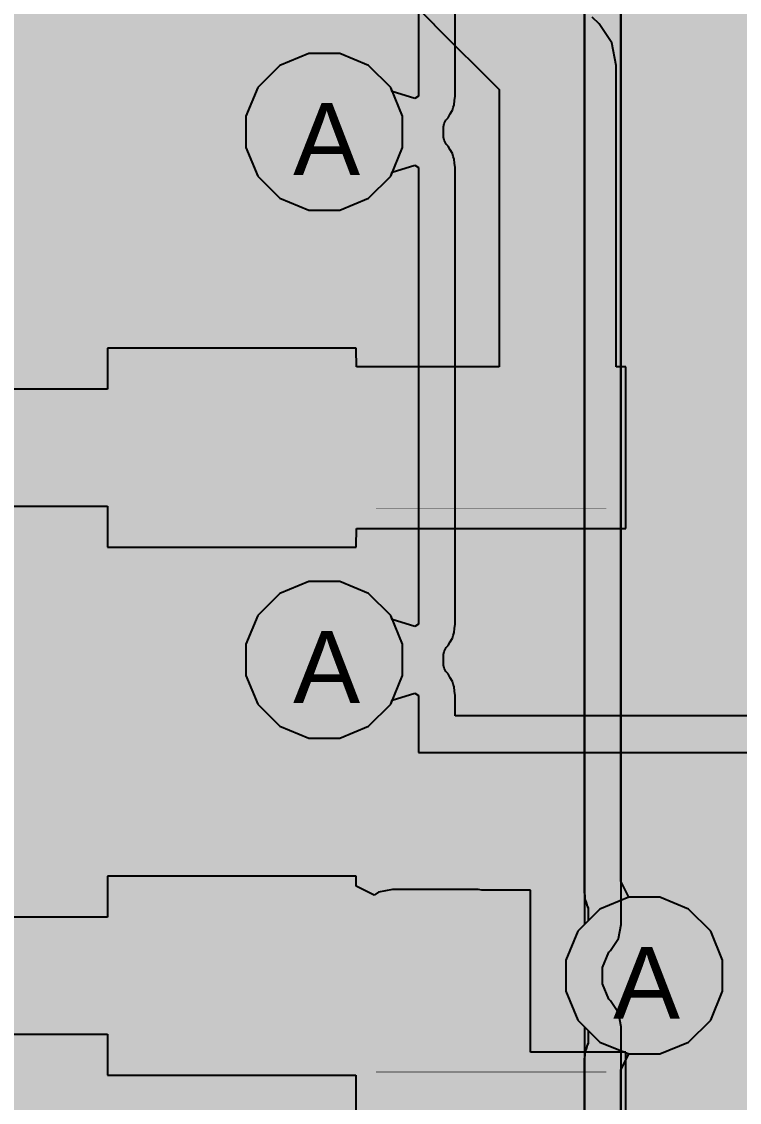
# Model space of a CAD drawing. Header units: inches. Extents: x 0 to 5271, y 0 to 5417.
# Drawn here: x 5.01 to 10.09, y 75.91 to 83.55 of the extents above; entities that cross this region are included whole.
import ezdxf

# ---------------------------------------------------------------- set-up
doc = ezdxf.new("R2010")
doc.units = ezdxf.units.IN
for name, color, linetype in [('Bottom Layer', 5, 'Continuous'), ('Bottom Paste', 16, 'Continuous'), ('Bottom Solder', 6, 'Continuous'), ('Drill Drawing', 1, 'Continuous'), ('L2_GND1', 16, 'Continuous'), ('L3_SIG1', 76, 'Continuous'), ('L4_PWR', 90, 'Continuous'), ('L5_GND2', 156, 'Continuous'), ('L6_SIG2', 130, 'Continuous'), ('L7_GND3', 216, 'Continuous'), ('Top Layer', 1, 'Continuous'), ('Top Overlay', 2, 'Continuous'), ('Top Paste', 8, 'Continuous'), ('Top Solder', 216, 'Continuous'), ('Via Holes', 16, 'Continuous')]:
    doc.layers.add(name, color=color, linetype=linetype)
doc.styles.add('Arial', font='', dxfattribs={"height": 0.2})
doc.styles.get('Arial').set_extended_font_data('Arial')

# ---------------------------------------------------------------- blocks, each defined once
blk = doc.blocks.new('DFN1006_2L__B__D____________107')
at = {"layer": 'Top Layer'}
for points in [[(-0.52497228, 0.3499993), (-0.12497308, 0.3499993), (-0.12497308, -0.3499993), (-0.52497228, -0.3499993)], [(0.12501372, 0.3499993), (0.5250129199999999, 0.3499993), (0.5250129199999999, -0.3499993), (0.12501372, -0.3499993)]]:
    blk.add_hatch(color=1, dxfattribs=at).paths.add_polyline_path(points)
at = {"layer": 'Top Paste'}
for points in [[(-0.52497228, 0.3499993), (-0.12497308, 0.3499993), (-0.12497308, -0.3499993), (-0.52497228, -0.3499993)], [(0.12501372, 0.3499993), (0.5250129199999999, 0.3499993), (0.5250129199999999, -0.3499993), (0.12501372, -0.3499993)]]:
    blk.add_hatch(color=8, dxfattribs=at).paths.add_polyline_path(points)
at = {"layer": 'Top Solder'}
for points in [[(-0.5757722799999999, 0.4007992999999999), (-0.07417307999999999, 0.4007992999999999), (-0.07417307999999999, -0.4007992999999999), (-0.5757722799999999, -0.4007992999999999)], [(0.07421372, 0.4007992999999999), (0.57581292, 0.4007992999999999), (0.57581292, -0.4007992999999999), (0.07421372, -0.4007992999999999)]]:
    blk.add_hatch(color=216, dxfattribs=at).paths.add_polyline_path(points)
at = {"layer": 'Top Overlay'}
for points in [[(-0.52832508, 0.469138, 0.127, 0.127, 0), (-0.6283502799999999, 0.3691128, 0.127, 0.127, 0)], [(-0.49835308, 0.469138, 0.127, 0.127, 0), (-0.52832508, 0.469138, 0.127, 0.127, 0)], [(-0.25400508, 0.469138, 0.127, 0.127, 0), (-0.49835308, 0.469138, 0.127, 0.127, 0)], [(0.49834292, 0.469138, 0.127, 0.127, 0), (0.25399492, 0.469138, 0.127, 0.127, 0)], [(0.52831492, 0.469138, 0.127, 0.127, 0), (0.49834292, 0.469138, 0.127, 0.127, 0)], [(0.62834012, 0.3691128, 0.127, 0.127, 0), (0.52831492, 0.469138, 0.127, 0.127, 0)], [(-0.78293468, 0.350012, 0.127, 0.127, 0), (-0.78293468, -0.4100068, 0.127, 0.127, 0)], [(-0.6283502799999999, 0.3691128, 0.127, 0.127, 0), (-0.6283502799999999, -0.3691636, 0.127, 0.127, 0)], [(0.62834012, 0.3691128, 0.127, 0.127, 0), (0.62834012, -0.3691636, 0.127, 0.127, 0)], [(0.7829753199999999, 0.350012, 0.127, 0.127, 0), (0.7829753199999999, -0.4100068, 0.127, 0.127, 0)], [(-0.52832508, -0.4691888, 0.127, 0.127, 0), (-0.6283502799999999, -0.3691636, 0.127, 0.127, 0)], [(0.62834012, -0.3691636, 0.127, 0.127, 0), (0.52831492, -0.4691888, 0.127, 0.127, 0)], [(-0.25400508, -0.4691888, 0.127, 0.127, 0), (-0.52832508, -0.4691888, 0.127, 0.127, 0)], [(0.52831492, -0.4691888, 0.127, 0.127, 0), (0.25399492, -0.4691888, 0.127, 0.127, 0)]]:
    blk.add_lwpolyline(points, format="xyseb", dxfattribs=at)
for points in [[(-0.56007508, 0.469138, 0.0635, 0.0635, 1), (-0.49657508, 0.469138, 0.0635, 0.0635, 1)], [(-0.56007508, 0.469138, 0.0635, 0.0635, 1), (-0.49657508, 0.469138, 0.0635, 0.0635, 1)], [(-0.53010308, 0.469138, 0.0635, 0.0635, 1), (-0.4666030799999999, 0.469138, 0.0635, 0.0635, 1)], [(-0.53010308, 0.469138, 0.0635, 0.0635, 1), (-0.4666030799999999, 0.469138, 0.0635, 0.0635, 1)], [(-0.28575508, 0.469138, 0.0635, 0.0635, 1), (-0.22225508, 0.469138, 0.0635, 0.0635, 1)], [(0.22224492, 0.469138, 0.0635, 0.0635, 1), (0.28574492, 0.469138, 0.0635, 0.0635, 1)], [(0.46659292, 0.469138, 0.0635, 0.0635, 1), (0.53009292, 0.469138, 0.0635, 0.0635, 1)], [(0.46659292, 0.469138, 0.0635, 0.0635, 1), (0.53009292, 0.469138, 0.0635, 0.0635, 1)], [(0.49656492, 0.469138, 0.0635, 0.0635, 1), (0.56006492, 0.469138, 0.0635, 0.0635, 1)], [(0.49656492, 0.469138, 0.0635, 0.0635, 1), (0.56006492, 0.469138, 0.0635, 0.0635, 1)], [(-0.8146846799999998, 0.350012, 0.0635, 0.0635, 1), (-0.7511846799999999, 0.350012, 0.0635, 0.0635, 1)], [(-0.66010028, 0.3691128, 0.0635, 0.0635, 1), (-0.59660028, 0.3691128, 0.0635, 0.0635, 1)], [(-0.66010028, 0.3691128, 0.0635, 0.0635, 1), (-0.59660028, 0.3691128, 0.0635, 0.0635, 1)], [(0.59659012, 0.3691128, 0.0635, 0.0635, 1), (0.6600901199999999, 0.3691128, 0.0635, 0.0635, 1)], [(0.59659012, 0.3691128, 0.0635, 0.0635, 1), (0.6600901199999999, 0.3691128, 0.0635, 0.0635, 1)], [(0.75122532, 0.350012, 0.0635, 0.0635, 1), (0.81472532, 0.350012, 0.0635, 0.0635, 1)], [(-0.66010028, -0.3691636, 0.0635, 0.0635, 1), (-0.59660028, -0.3691636, 0.0635, 0.0635, 1)], [(-0.66010028, -0.3691636, 0.0635, 0.0635, 1), (-0.59660028, -0.3691636, 0.0635, 0.0635, 1)], [(0.59659012, -0.3691636, 0.0635, 0.0635, 1), (0.6600901199999999, -0.3691636, 0.0635, 0.0635, 1)], [(0.59659012, -0.3691636, 0.0635, 0.0635, 1), (0.6600901199999999, -0.3691636, 0.0635, 0.0635, 1)], [(-0.8146846799999998, -0.4100068, 0.0635, 0.0635, 1), (-0.7511846799999999, -0.4100068, 0.0635, 0.0635, 1)], [(0.75122532, -0.4100068, 0.0635, 0.0635, 1), (0.81472532, -0.4100068, 0.0635, 0.0635, 1)], [(-0.56007508, -0.4691888, 0.0635, 0.0635, 1), (-0.49657508, -0.4691888, 0.0635, 0.0635, 1)], [(-0.56007508, -0.4691888, 0.0635, 0.0635, 1), (-0.49657508, -0.4691888, 0.0635, 0.0635, 1)], [(-0.28575508, -0.4691888, 0.0635, 0.0635, 1), (-0.22225508, -0.4691888, 0.0635, 0.0635, 1)], [(0.22224492, -0.4691888, 0.0635, 0.0635, 1), (0.28574492, -0.4691888, 0.0635, 0.0635, 1)], [(0.49656492, -0.4691888, 0.0635, 0.0635, 1), (0.56006492, -0.4691888, 0.0635, 0.0635, 1)], [(0.49656492, -0.4691888, 0.0635, 0.0635, 1), (0.56006492, -0.4691888, 0.0635, 0.0635, 1)]]:
    blk.add_lwpolyline(points, format="xyseb", close=True, dxfattribs=at)
blk = doc.blocks.new('TO_263_5__D2PAK__B_201')
at = {"layer": 'Bottom Layer'}
blk.add_hatch(color=5, dxfattribs=at).paths.add_polyline_path([(-5.58999771, 0.38251511), (5.59000279, 0.38251511), (5.59000279, -9.527485389999999), (-5.58999771, -9.527485389999999)])
at = {"layer": 'Bottom Paste'}
blk.add_hatch(color=16, dxfattribs=at).paths.add_polyline_path([(-5.58999771, 0.38251511), (5.59000279, 0.38251511), (5.59000279, -9.527485389999999), (-5.58999771, -9.527485389999999)])
at = {"layer": 'Bottom Solder'}
blk.add_hatch(color=6, dxfattribs=at).paths.add_polyline_path([(-5.691597709999999, 0.48411511), (5.691602789999999, 0.48411511), (5.691602789999999, -9.62908539), (-5.691597709999999, -9.62908539)])
blk = doc.blocks.new('TS_1185EC_C_D_B__207')
at = {"layer": 'Top Layer'}
for points in [[(-2.5499695, 1.19999125), (-1.29996946, 1.19999125), (-1.29996946, 0.29999051), (-2.5499695, 0.29999051)], [(1.3000101, 1.19999125), (2.55001014, 1.19999125), (2.55001014, 0.29999051), (1.3000101, 0.29999051)], [(-2.5499695, -0.30003115), (-1.29996946, -0.30003115), (-1.29996946, -1.20003189), (-2.5499695, -1.20003189)], [(1.3000101, -0.30003115), (2.55001014, -0.30003115), (2.55001014, -1.20003189), (1.3000101, -1.20003189)]]:
    blk.add_hatch(color=1, dxfattribs=at).paths.add_polyline_path(points)
at = {"layer": 'Top Paste'}
for points in [[(-2.5499695, 1.19999125), (-1.29996946, 1.19999125), (-1.29996946, 0.29999051), (-2.5499695, 0.29999051)], [(1.3000101, 1.19999125), (2.55001014, 1.19999125), (2.55001014, 0.29999051), (1.3000101, 0.29999051)], [(-2.5499695, -0.30003115), (-1.29996946, -0.30003115), (-1.29996946, -1.20003189), (-2.5499695, -1.20003189)], [(1.3000101, -0.30003115), (2.55001014, -0.30003115), (2.55001014, -1.20003189), (1.3000101, -1.20003189)]]:
    blk.add_hatch(color=8, dxfattribs=at).paths.add_polyline_path(points)
at = {"layer": 'Top Solder'}
for points in [[(-2.6515695, 1.30159125), (-1.19836946, 1.30159125), (-1.19836946, 0.19839051), (-2.6515695, 0.19839051)], [(1.1984101, 1.30159125), (2.65161014, 1.30159125), (2.65161014, 0.19839051), (1.1984101, 0.19839051)], [(-2.6515695, -0.19843115), (-1.19836946, -0.19843115), (-1.19836946, -1.30163189), (-2.6515695, -1.30163189)], [(1.1984101, -0.19843115), (2.65161014, -0.19843115), (2.65161014, -1.30163189), (1.1984101, -1.30163189)]]:
    blk.add_hatch(color=216, dxfattribs=at).paths.add_polyline_path(points)
at = {"layer": 'Top Overlay'}
for points in [[(-1.77800508, 1.52397968, 0.127, 0.127, 0), (1.77799492, 1.52397968, 0.127, 0.127, 0)], [(-2.84480508, 0.60957968, 0.127, 0.127, 0), (-2.84480508, 0.86357968, 0.127, 0.127, 0)], [(-2.84480508, 0.86357968, 0.127, 0.127, 0), (-2.71780508, 0.73657968, 0.127, 0.127, 0)], [(-2.84480508, 0.60957968, 0.127, 0.127, 0), (-2.71780508, 0.73657968, 0.127, 0.127, 0)], [(-1.77800508, -1.52402032, 0.127, 0.127, 0), (1.77799492, -1.52402032, 0.127, 0.127, 0)]]:
    blk.add_lwpolyline(points, format="xyseb", dxfattribs=at)
for points in [[(-1.80975508, 1.52397968, 0.0635, 0.0635, 1), (-1.74625508, 1.52397968, 0.0635, 0.0635, 1)], [(1.74624492, 1.52397968, 0.0635, 0.0635, 1), (1.80974492, 1.52397968, 0.0635, 0.0635, 1)], [(-2.87655508, 0.86357968, 0.0635, 0.0635, 1), (-2.81305508, 0.86357968, 0.0635, 0.0635, 1)], [(-2.87655508, 0.86357968, 0.0635, 0.0635, 1), (-2.81305508, 0.86357968, 0.0635, 0.0635, 1)], [(-2.74955508, 0.73657968, 0.0635, 0.0635, 1), (-2.68605508, 0.73657968, 0.0635, 0.0635, 1)], [(-2.74955508, 0.73657968, 0.0635, 0.0635, 1), (-2.68605508, 0.73657968, 0.0635, 0.0635, 1)], [(-2.87655508, 0.60957968, 0.0635, 0.0635, 1), (-2.81305508, 0.60957968, 0.0635, 0.0635, 1)], [(-2.87655508, 0.60957968, 0.0635, 0.0635, 1), (-2.81305508, 0.60957968, 0.0635, 0.0635, 1)], [(-1.80975508, -1.52402032, 0.0635, 0.0635, 1), (-1.74625508, -1.52402032, 0.0635, 0.0635, 1)], [(1.74624492, -1.52402032, 0.0635, 0.0635, 1), (1.80974492, -1.52402032, 0.0635, 0.0635, 1)]]:
    blk.add_lwpolyline(points, format="xyseb", close=True, dxfattribs=at)
blk = doc.blocks.new('TS_1185EC_C_D_B__208')
at = {"layer": 'Top Layer'}
for points in [[(-2.5499695, 1.19999125), (-1.29996946, 1.19999125), (-1.29996946, 0.29999051), (-2.5499695, 0.29999051)], [(1.3000101, 1.19999125), (2.55001014, 1.19999125), (2.55001014, 0.29999051), (1.3000101, 0.29999051)], [(-2.5499695, -0.30003115), (-1.29996946, -0.30003115), (-1.29996946, -1.20003189), (-2.5499695, -1.20003189)], [(1.3000101, -0.30003115), (2.55001014, -0.30003115), (2.55001014, -1.20003189), (1.3000101, -1.20003189)]]:
    blk.add_hatch(color=1, dxfattribs=at).paths.add_polyline_path(points)
at = {"layer": 'Top Paste'}
for points in [[(-2.5499695, 1.19999125), (-1.29996946, 1.19999125), (-1.29996946, 0.29999051), (-2.5499695, 0.29999051)], [(1.3000101, 1.19999125), (2.55001014, 1.19999125), (2.55001014, 0.29999051), (1.3000101, 0.29999051)], [(-2.5499695, -0.30003115), (-1.29996946, -0.30003115), (-1.29996946, -1.20003189), (-2.5499695, -1.20003189)], [(1.3000101, -0.30003115), (2.55001014, -0.30003115), (2.55001014, -1.20003189), (1.3000101, -1.20003189)]]:
    blk.add_hatch(color=8, dxfattribs=at).paths.add_polyline_path(points)
at = {"layer": 'Top Solder'}
for points in [[(-2.6515695, 1.30159125), (-1.19836946, 1.30159125), (-1.19836946, 0.19839051), (-2.6515695, 0.19839051)], [(1.1984101, 1.30159125), (2.65161014, 1.30159125), (2.65161014, 0.19839051), (1.1984101, 0.19839051)], [(-2.6515695, -0.19843115), (-1.19836946, -0.19843115), (-1.19836946, -1.30163189), (-2.6515695, -1.30163189)], [(1.1984101, -0.19843115), (2.65161014, -0.19843115), (2.65161014, -1.30163189), (1.1984101, -1.30163189)]]:
    blk.add_hatch(color=216, dxfattribs=at).paths.add_polyline_path(points)
at = {"layer": 'Top Overlay'}
for points in [[(-1.77800508, 1.52397968, 0.127, 0.127, 0), (1.77799492, 1.52397968, 0.127, 0.127, 0)], [(-2.84480508, 0.60957968, 0.127, 0.127, 0), (-2.84480508, 0.86357968, 0.127, 0.127, 0)], [(-2.84480508, 0.86357968, 0.127, 0.127, 0), (-2.71780508, 0.73657968, 0.127, 0.127, 0)], [(-2.84480508, 0.60957968, 0.127, 0.127, 0), (-2.71780508, 0.73657968, 0.127, 0.127, 0)], [(-1.77800508, -1.52402032, 0.127, 0.127, 0), (1.77799492, -1.52402032, 0.127, 0.127, 0)]]:
    blk.add_lwpolyline(points, format="xyseb", dxfattribs=at)
for points in [[(-1.80975508, 1.52397968, 0.0635, 0.0635, 1), (-1.74625508, 1.52397968, 0.0635, 0.0635, 1)], [(1.74624492, 1.52397968, 0.0635, 0.0635, 1), (1.80974492, 1.52397968, 0.0635, 0.0635, 1)], [(-2.87655508, 0.86357968, 0.0635, 0.0635, 1), (-2.81305508, 0.86357968, 0.0635, 0.0635, 1)], [(-2.87655508, 0.86357968, 0.0635, 0.0635, 1), (-2.81305508, 0.86357968, 0.0635, 0.0635, 1)], [(-2.74955508, 0.73657968, 0.0635, 0.0635, 1), (-2.68605508, 0.73657968, 0.0635, 0.0635, 1)], [(-2.74955508, 0.73657968, 0.0635, 0.0635, 1), (-2.68605508, 0.73657968, 0.0635, 0.0635, 1)], [(-2.87655508, 0.60957968, 0.0635, 0.0635, 1), (-2.81305508, 0.60957968, 0.0635, 0.0635, 1)], [(-2.87655508, 0.60957968, 0.0635, 0.0635, 1), (-2.81305508, 0.60957968, 0.0635, 0.0635, 1)], [(-1.80975508, -1.52402032, 0.0635, 0.0635, 1), (-1.74625508, -1.52402032, 0.0635, 0.0635, 1)], [(1.74624492, -1.52402032, 0.0635, 0.0635, 1), (1.80974492, -1.52402032, 0.0635, 0.0635, 1)]]:
    blk.add_lwpolyline(points, format="xyseb", close=True, dxfattribs=at)
blk = doc.blocks.new('R___0402_216')
at = {"layer": 'Top Layer'}
for points in [[(-0.6985254, -0.31746698), (-0.6985254, 0.31753302), (-0.2413254, 0.31753302), (-0.2413254, -0.31746698)], [(0.2412746, -0.31746698), (0.2412746, 0.31753302), (0.6984746, 0.31753302), (0.6984746, -0.31746698)]]:
    blk.add_hatch(color=1, dxfattribs=at).paths.add_polyline_path(points)
at = {"layer": 'Top Paste'}
for points in [[(-0.6985254, -0.31746698), (-0.6985254, 0.31753302), (-0.2413254, 0.31753302), (-0.2413254, -0.31746698)], [(0.2412746, -0.31746698), (0.2412746, 0.31753302), (0.6984746, 0.31753302), (0.6984746, -0.31746698)]]:
    blk.add_hatch(color=8, dxfattribs=at).paths.add_polyline_path(points)
at = {"layer": 'Top Solder'}
for points in [[(-0.75352656, -0.3724681399999999), (-0.75352656, 0.37253418), (-0.1863242399999999, 0.37253418), (-0.18632424, -0.3724681399999999)], [(0.18627344, -0.3724681399999999), (0.18627344, 0.37253418), (0.7534757599999999, 0.37253418), (0.7534757599999999, -0.3724681399999999)]]:
    blk.add_hatch(color=216, dxfattribs=at).paths.add_polyline_path(points)
at = {"layer": 'Top Overlay'}
for points in [[(-0.7874253999999999, -0.40636698, 0.127, 0.127, 0), (-0.7874253999999999, 0.40643302, 0.127, 0.127, 0)], [(-0.7874253999999999, 0.40643302, 0.127, 0.127, 0), (0.7873745999999999, 0.40643302, 0.127, 0.127, 0)], [(0.7873745999999999, -0.40636698, 0.127, 0.127, 0), (0.7873745999999999, 0.40643302, 0.127, 0.127, 0)], [(-0.7874253999999999, -0.40636698, 0.127, 0.127, 0), (0.7873745999999999, -0.40636698, 0.127, 0.127, 0)], [(-0.8128254, -0.4317669799999999, 0.0032258, 0.0032258, 0), (0.8127745999999999, -0.4317669799999999, 0.0032258, 0.0032258, 0)]]:
    blk.add_lwpolyline(points, format="xyseb", dxfattribs=at)
for points in [[(-0.8191754, 0.40643302, 0.0635, 0.0635, 1), (-0.7556754, 0.40643302, 0.0635, 0.0635, 1)], [(-0.8191754, 0.40643302, 0.0635, 0.0635, 1), (-0.7556754, 0.40643302, 0.0635, 0.0635, 1)], [(0.7556246, 0.40643302, 0.0635, 0.0635, 1), (0.8191246, 0.40643302, 0.0635, 0.0635, 1)], [(0.7556246, 0.40643302, 0.0635, 0.0635, 1), (0.8191246, 0.40643302, 0.0635, 0.0635, 1)], [(-0.8191754, -0.40636698, 0.0635, 0.0635, 1), (-0.7556754, -0.40636698, 0.0635, 0.0635, 1)], [(-0.8191754, -0.40636698, 0.0635, 0.0635, 1), (-0.7556754, -0.40636698, 0.0635, 0.0635, 1)], [(0.7556246, -0.40636698, 0.0635, 0.0635, 1), (0.8191246, -0.40636698, 0.0635, 0.0635, 1)], [(0.7556246, -0.40636698, 0.0635, 0.0635, 1), (0.8191246, -0.40636698, 0.0635, 0.0635, 1)], [(-0.8136305799999999, -0.4317669799999999, 0.0016129, 0.0016129, 1), (-0.81202022, -0.4317669799999999, 0.0016129, 0.0016129, 1)], [(0.8119694199999998, -0.4317669799999999, 0.0016129, 0.0016129, 1), (0.81357978, -0.4317669799999999, 0.0016129, 0.0016129, 1)]]:
    blk.add_lwpolyline(points, format="xyseb", close=True, dxfattribs=at)
blk = doc.blocks.new('R___0402_357')
at = {"layer": 'Top Layer'}
for points in [[(-0.6985050799999999, -0.31750508), (-0.6985050799999999, 0.31749492), (-0.2413050799999999, 0.31749492), (-0.24130508, -0.31750508)], [(0.24129492, -0.31750508), (0.24129492, 0.31749492), (0.69849492, 0.31749492), (0.69849492, -0.31750508)]]:
    blk.add_hatch(color=1, dxfattribs=at).paths.add_polyline_path(points)
at = {"layer": 'Top Paste'}
for points in [[(-0.6985050799999999, -0.31750508), (-0.6985050799999999, 0.31749492), (-0.2413050799999999, 0.31749492), (-0.24130508, -0.31750508)], [(0.24129492, -0.31750508), (0.24129492, 0.31749492), (0.69849492, 0.31749492), (0.69849492, -0.31750508)]]:
    blk.add_hatch(color=8, dxfattribs=at).paths.add_polyline_path(points)
at = {"layer": 'Top Solder'}
for points in [[(-0.75350624, -0.37250624), (-0.75350624, 0.37249608), (-0.18630392, 0.37249608), (-0.18630392, -0.37250624)], [(0.1862937599999999, -0.37250624), (0.18629376, 0.37249608), (0.7534960799999999, 0.37249608), (0.7534960799999999, -0.37250624)]]:
    blk.add_hatch(color=216, dxfattribs=at).paths.add_polyline_path(points)
at = {"layer": 'Top Overlay'}
for points in [[(-0.7874050799999999, 0.40639492, 0.127, 0.127, 0), (-0.7874050799999999, -0.40640508, 0.127, 0.127, 0)], [(0.78739492, 0.40639492, 0.127, 0.127, 0), (-0.7874050799999999, 0.40639492, 0.127, 0.127, 0)], [(0.78739492, 0.40639492, 0.127, 0.127, 0), (0.78739492, -0.40640508, 0.127, 0.127, 0)], [(0.78739492, -0.40640508, 0.127, 0.127, 0), (-0.7874050799999999, -0.40640508, 0.127, 0.127, 0)], [(0.81279492, -0.43180508, 0.0032258, 0.0032258, 0), (-0.81280508, -0.43180508, 0.0032258, 0.0032258, 0)]]:
    blk.add_lwpolyline(points, format="xyseb", dxfattribs=at)
for points in [[(-0.8191550799999999, 0.40639492, 0.0635, 0.0635, 1), (-0.75565508, 0.40639492, 0.0635, 0.0635, 1)], [(-0.8191550799999999, 0.40639492, 0.0635, 0.0635, 1), (-0.75565508, 0.40639492, 0.0635, 0.0635, 1)], [(0.7556449199999999, 0.40639492, 0.0635, 0.0635, 1), (0.81914492, 0.40639492, 0.0635, 0.0635, 1)], [(0.7556449199999999, 0.40639492, 0.0635, 0.0635, 1), (0.81914492, 0.40639492, 0.0635, 0.0635, 1)], [(-0.8191550799999999, -0.40640508, 0.0635, 0.0635, 1), (-0.75565508, -0.40640508, 0.0635, 0.0635, 1)], [(-0.8191550799999999, -0.40640508, 0.0635, 0.0635, 1), (-0.75565508, -0.40640508, 0.0635, 0.0635, 1)], [(0.7556449199999999, -0.40640508, 0.0635, 0.0635, 1), (0.81914492, -0.40640508, 0.0635, 0.0635, 1)], [(0.7556449199999999, -0.40640508, 0.0635, 0.0635, 1), (0.81914492, -0.40640508, 0.0635, 0.0635, 1)], [(-0.81361026, -0.43180508, 0.0016129, 0.0016129, 1), (-0.8119998999999999, -0.43180508, 0.0016129, 0.0016129, 1)], [(0.8119897399999999, -0.43180508, 0.0016129, 0.0016129, 1), (0.8136000999999999, -0.43180508, 0.0016129, 0.0016129, 1)]]:
    blk.add_lwpolyline(points, format="xyseb", close=True, dxfattribs=at)
blk = doc.blocks.new('TS_1185EC_C_D_B__382')
at = {"layer": 'Top Layer'}
for points in [[(-2.54999236, 1.20001157), (-1.29999232, 1.20001157), (-1.29999232, 0.30001083), (-2.54999236, 0.30001083)], [(1.29998724, 1.20001157), (2.54998728, 1.20001157), (2.54998728, 0.30001083), (1.29998724, 0.30001083)], [(-2.54999236, -0.30001083), (-1.29999232, -0.30001083), (-1.29999232, -1.20001157), (-2.54999236, -1.20001157)], [(1.29998724, -0.30001083), (2.54998728, -0.30001083), (2.54998728, -1.20001157), (1.29998724, -1.20001157)]]:
    blk.add_hatch(color=1, dxfattribs=at).paths.add_polyline_path(points)
at = {"layer": 'Top Paste'}
for points in [[(-2.54999236, 1.20001157), (-1.29999232, 1.20001157), (-1.29999232, 0.30001083), (-2.54999236, 0.30001083)], [(1.29998724, 1.20001157), (2.54998728, 1.20001157), (2.54998728, 0.30001083), (1.29998724, 0.30001083)], [(-2.54999236, -0.30001083), (-1.29999232, -0.30001083), (-1.29999232, -1.20001157), (-2.54999236, -1.20001157)], [(1.29998724, -0.30001083), (2.54998728, -0.30001083), (2.54998728, -1.20001157), (1.29998724, -1.20001157)]]:
    blk.add_hatch(color=8, dxfattribs=at).paths.add_polyline_path(points)
at = {"layer": 'Top Solder'}
for points in [[(-2.65159236, 1.30161157), (-1.19839232, 1.30161157), (-1.19839232, 0.19841083), (-2.65159236, 0.19841083)], [(1.19838724, 1.30161157), (2.65158728, 1.30161157), (2.65158728, 0.19841083), (1.19838724, 0.19841083)], [(-2.65159236, -0.19841083), (-1.19839232, -0.19841083), (-1.19839232, -1.30161157), (-2.65159236, -1.30161157)], [(1.19838724, -0.19841083), (2.65158728, -0.19841083), (2.65158728, -1.30161157), (1.19838724, -1.30161157)]]:
    blk.add_hatch(color=216, dxfattribs=at).paths.add_polyline_path(points)
at = {"layer": 'Top Overlay'}
for points in [[(-1.77802794, 1.524, 0.127, 0.127, 0), (1.77797206, 1.524, 0.127, 0.127, 0)], [(-2.84482794, 0.6096, 0.127, 0.127, 0), (-2.84482794, 0.8636, 0.127, 0.127, 0)], [(-2.84482794, 0.8636, 0.127, 0.127, 0), (-2.71782794, 0.7366, 0.127, 0.127, 0)], [(-2.84482794, 0.6096, 0.127, 0.127, 0), (-2.71782794, 0.7366, 0.127, 0.127, 0)], [(-1.77802794, -1.524, 0.127, 0.127, 0), (1.77797206, -1.524, 0.127, 0.127, 0)]]:
    blk.add_lwpolyline(points, format="xyseb", dxfattribs=at)
for points in [[(-1.80977794, 1.524, 0.0635, 0.0635, 1), (-1.74627794, 1.524, 0.0635, 0.0635, 1)], [(1.74622206, 1.524, 0.0635, 0.0635, 1), (1.80972206, 1.524, 0.0635, 0.0635, 1)], [(-2.87657794, 0.8636, 0.0635, 0.0635, 1), (-2.81307794, 0.8636, 0.0635, 0.0635, 1)], [(-2.87657794, 0.8636, 0.0635, 0.0635, 1), (-2.81307794, 0.8636, 0.0635, 0.0635, 1)], [(-2.74957794, 0.7366, 0.0635, 0.0635, 1), (-2.68607794, 0.7366, 0.0635, 0.0635, 1)], [(-2.74957794, 0.7366, 0.0635, 0.0635, 1), (-2.68607794, 0.7366, 0.0635, 0.0635, 1)], [(-2.87657794, 0.6096, 0.0635, 0.0635, 1), (-2.81307794, 0.6096, 0.0635, 0.0635, 1)], [(-2.87657794, 0.6096, 0.0635, 0.0635, 1), (-2.81307794, 0.6096, 0.0635, 0.0635, 1)], [(-1.80977794, -1.524, 0.0635, 0.0635, 1), (-1.74627794, -1.524, 0.0635, 0.0635, 1)], [(1.74622206, -1.524, 0.0635, 0.0635, 1), (1.80972206, -1.524, 0.0635, 0.0635, 1)]]:
    blk.add_lwpolyline(points, format="xyseb", close=True, dxfattribs=at)

msp = doc.modelspace()

# ---------------------------------------------------------------- hatches: boundary and pattern name
at = {"layer": 'Bottom Layer'}
h = msp.add_hatch(color=5, dxfattribs=at)
edge = h.paths.add_edge_path()
edge.add_arc((7.151380159999999, 82.77276307999999), 0.2999994, 0, 360)
h = msp.add_hatch(color=5, dxfattribs=at)
edge = h.paths.add_edge_path()
edge.add_arc((7.151380159999999, 79.03931868), 0.2999994, 0, 360)
h = msp.add_hatch(color=5, dxfattribs=at)
edge = h.paths.add_edge_path()
edge.add_arc((9.413742919999999, 76.80589668), 0.2999994, 0, 360)
at = {"layer": 'L2_GND1'}
h = msp.add_hatch(color=16, dxfattribs=at)
edge = h.paths.add_edge_path()
edge.add_arc((7.151380159999999, 82.77276307999999), 0.2999994, 0, 360)
h = msp.add_hatch(color=16, dxfattribs=at)
edge = h.paths.add_edge_path()
edge.add_arc((7.151380159999999, 79.03931868), 0.2999994, 0, 360)
h = msp.add_hatch(color=16, dxfattribs=at)
edge = h.paths.add_edge_path()
edge.add_arc((9.413742919999999, 76.80589668), 0.2999994, 0, 360)
at = {"layer": 'L3_SIG1'}
h = msp.add_hatch(color=76, dxfattribs=at)
edge = h.paths.add_edge_path()
edge.add_arc((7.151380159999999, 82.77276307999999), 0.2999994, 0, 360)
h = msp.add_hatch(color=76, dxfattribs=at)
edge = h.paths.add_edge_path()
edge.add_arc((7.151380159999999, 79.03931868), 0.2999994, 0, 360)
h = msp.add_hatch(color=76, dxfattribs=at)
edge = h.paths.add_edge_path()
edge.add_arc((9.413742919999999, 76.80589668), 0.2999994, 0, 360)
at = {"layer": 'L4_PWR'}
h = msp.add_hatch(color=90, dxfattribs=at)
edge = h.paths.add_edge_path()
edge.add_arc((7.151380159999999, 82.77276307999999), 0.2999994, 0, 360)
h = msp.add_hatch(color=90, dxfattribs=at)
edge = h.paths.add_edge_path()
edge.add_arc((7.151380159999999, 79.03931868), 0.2999994, 0, 360)
h = msp.add_hatch(color=90, dxfattribs=at)
edge = h.paths.add_edge_path()
edge.add_arc((9.413742919999999, 76.80589668), 0.2999994, 0, 360)
at = {"layer": 'L5_GND2'}
h = msp.add_hatch(color=156, dxfattribs=at)
edge = h.paths.add_edge_path()
edge.add_arc((7.151380159999999, 82.77276307999999), 0.2999994, 0, 360)
h = msp.add_hatch(color=156, dxfattribs=at)
edge = h.paths.add_edge_path()
edge.add_arc((7.151380159999999, 79.03931868), 0.2999994, 0, 360)
h = msp.add_hatch(color=156, dxfattribs=at)
edge = h.paths.add_edge_path()
edge.add_arc((9.413742919999999, 76.80589668), 0.2999994, 0, 360)
at = {"layer": 'L6_SIG2'}
h = msp.add_hatch(color=130, dxfattribs=at)
edge = h.paths.add_edge_path()
edge.add_arc((7.151380159999999, 82.77276307999999), 0.2999994, 0, 360)
h = msp.add_hatch(color=130, dxfattribs=at)
edge = h.paths.add_edge_path()
edge.add_arc((7.151380159999999, 79.03931868), 0.2999994, 0, 360)
h = msp.add_hatch(color=130, dxfattribs=at)
edge = h.paths.add_edge_path()
edge.add_arc((9.413742919999999, 76.80589668), 0.2999994, 0, 360)
at = {"layer": 'L7_GND3'}
h = msp.add_hatch(color=216, dxfattribs=at)
edge = h.paths.add_edge_path()
edge.add_arc((7.151380159999999, 82.77276307999999), 0.2999994, 0, 360)
h = msp.add_hatch(color=216, dxfattribs=at)
edge = h.paths.add_edge_path()
edge.add_arc((7.151380159999999, 79.03931868), 0.2999994, 0, 360)
h = msp.add_hatch(color=216, dxfattribs=at)
edge = h.paths.add_edge_path()
edge.add_arc((9.413742919999999, 76.80589668), 0.2999994, 0, 360)
at = {"layer": 'Top Layer'}
h = msp.add_hatch(color=1, dxfattribs=at)
edge = h.paths.add_edge_path()
edge.add_arc((7.151380159999999, 82.77276307999999), 0.2999994, 0, 360)
h = msp.add_hatch(color=1, dxfattribs=at)
edge = h.paths.add_edge_path()
edge.add_arc((7.151380159999999, 79.03931868), 0.2999994, 0, 360)
for points in [[(7.63294892, 75.37506388), (8.24026292, 75.37506388), (8.24026292, 77.15590868), (7.63294892, 77.15590868)], [(8.80642892, 77.10592147999999), (8.80642892, 76.50485588), (9.41379372, 76.50485588), (9.41379372, 77.10592147999999)]]:
    msp.add_hatch(color=1, dxfattribs=at).paths.add_polyline_path(points)
h = msp.add_hatch(color=1, dxfattribs=at)
edge = h.paths.add_edge_path()
edge.add_arc((9.413742919999999, 76.80589668), 0.2999994, 0, 360)
at = {"layer": 'Via Holes'}
h = msp.add_hatch(color=7, dxfattribs=at)
edge = h.paths.add_edge_path()
edge.add_arc((7.151380159999999, 82.77276307999999), 0.1499997, 0, 360)
h = msp.add_hatch(color=7, dxfattribs=at)
edge = h.paths.add_edge_path()
edge.add_arc((7.151380159999999, 79.03931868), 0.1499997, 0, 360)
h = msp.add_hatch(color=7, dxfattribs=at)
edge = h.paths.add_edge_path()
edge.add_arc((9.413742919999999, 76.80589668), 0.1499997, 0, 360)

# ---------------------------------------------------------------- linework, layer by layer
at = {"layer": 'L2_GND1'}
for p, q in [((8.991599999999998, 89.56039999999999), (8.991599999999998, 77.16722692)), ((9.25057586, 77.16722692), (9.25057586, 89.30142414)), ((7.04118226, 83.32676247999999), (6.837565699999999, 83.24242177999999)), ((7.26157806, 83.32676247999999), (7.04118226, 83.32676247999999)), ((7.465194619999999, 83.24242177999999), (7.26157806, 83.32676247999999)), ((6.837565699999999, 83.24242177999999), (6.68172146, 83.08657754)), ((7.62103886, 83.08657754), (7.465194619999999, 83.24242177999999)), ((6.68172146, 83.08657754), (6.59738076, 82.88296098)), ((7.70537956, 82.88296098), (7.62103886, 83.08657754)), ((6.59738076, 82.88296098), (6.59738076, 82.66256518)), ((7.70537956, 82.66256518), (7.70537956, 82.88296098)), ((6.59738076, 82.66256518), (6.68172146, 82.45894861999999)), ((7.62103886, 82.45894861999999), (7.70537956, 82.66256518)), ((6.68172146, 82.45894861999999), (6.837565699999999, 82.30310438)), ((7.465194619999999, 82.30310438), (7.62103886, 82.45894861999999)), ((6.837565699999999, 82.30310438), (7.04118226, 82.21876368)), ((7.26157806, 82.21876368), (7.465194619999999, 82.30310438)), ((7.04118226, 82.21876368), (7.26157806, 82.21876368)), ((7.04118226, 79.59331807999999), (6.837565699999999, 79.50897738)), ((7.26157806, 79.59331807999999), (7.04118226, 79.59331807999999)), ((7.465194619999999, 79.50897738), (7.26157806, 79.59331807999999)), ((6.837565699999999, 79.50897738), (6.68172146, 79.35313314)), ((7.62103886, 79.35313314), (7.465194619999999, 79.50897738)), ((6.68172146, 79.35313314), (6.59738076, 79.14951658)), ((7.70537956, 79.14951658), (7.62103886, 79.35313314)), ((6.59738076, 79.14951658), (6.59738076, 78.92912077999999)), ((7.70537956, 78.92912077999999), (7.70537956, 79.14951658)), ((6.59738076, 78.92912077999999), (6.68172146, 78.72550422)), ((7.62103886, 78.72550422), (7.70537956, 78.92912077999999)), ((6.68172146, 78.72550422), (6.837565699999999, 78.56965998)), ((7.465194619999999, 78.56965998), (7.62103886, 78.72550422)), ((6.837565699999999, 78.56965998), (7.04118226, 78.48531928)), ((7.26157806, 78.48531928), (7.465194619999999, 78.56965998)), ((7.04118226, 78.48531928), (7.26157806, 78.48531928)), ((8.944084219999999, 77.11971114), (8.859743519999999, 76.91609457999999)), ((8.991599999999998, 77.16722692), (8.944084219999999, 77.11971114)), ((9.23086292, 77.0681212), (9.25057586, 77.16722692)), ((9.17472384, 76.98410308), (9.23086292, 77.0681212)), ((9.11871938, 76.86458084), (9.1636342, 76.97301343999999)), ((9.1636342, 76.97301343999999), (9.17472384, 76.98410308)), ((8.859743519999999, 76.91609457999999), (8.859743519999999, 76.69569877999999)), ((9.11871938, 76.74721251999999), (9.11871938, 76.86458084)), ((9.1636342, 76.63877991999999), (9.11871938, 76.74721251999999)), ((8.859743519999999, 76.69569877999999), (8.944084219999999, 76.49208222)), ((9.17472384, 76.62769028), (9.1636342, 76.63877991999999)), ((9.23086292, 76.54367216), (9.17472384, 76.62769028)), ((9.25057586, 76.44456644), (9.23086292, 76.54367216)), ((8.944084219999999, 76.49208222), (8.991599999999998, 76.44456644)), ((8.991599999999998, 76.44456644), (8.991599999999998, 74.13879)), ((9.25057586, 74.13879), (9.25057586, 76.44456644))]:
    msp.add_line(p, q, dxfattribs=at)
at = {"layer": 'L3_SIG1'}
for p, q in [((7.81826732, 100.22829332), (7.81826732, 83.02440849999999)), ((8.07724318, 83.02440849999999), (8.07724318, 100.22829332)), ((7.04118226, 83.32676247999999), (6.837565699999999, 83.24242177999999)), ((7.26157806, 83.32676247999999), (7.04118226, 83.32676247999999)), ((7.465194619999999, 83.24242177999999), (7.26157806, 83.32676247999999)), ((6.837565699999999, 83.24242177999999), (6.68172146, 83.08657754)), ((7.62103886, 83.08657754), (7.465194619999999, 83.24242177999999)), ((6.68172146, 83.08657754), (6.59738076, 82.88296098)), ((7.63250696, 83.058889), (7.62103886, 83.08657754)), ((7.791188379999999, 83.0076699), (7.63250696, 83.058889)), ((7.81826732, 83.02440849999999), (7.791188379999999, 83.0076699)), ((8.07138086, 82.99494195999999), (8.07724318, 83.02440849999999)), ((8.040839899999998, 82.90032441999999), (8.05753024, 82.92530278)), ((8.05753024, 82.92530278), (8.06161964, 82.94586154)), ((8.06161964, 82.94586154), (8.070319139999999, 82.96492678)), ((8.070319139999999, 82.96492678), (8.07138086, 82.99494195999999)), ((6.59738076, 82.88296098), (6.59738076, 82.66256518)), ((7.99958522, 82.8325623), (8.01102538, 82.85570424)), ((8.01102538, 82.85570424), (8.013037059999998, 82.85871414)), ((8.013037059999998, 82.85871414), (8.02837104, 82.87299909999999)), ((8.02837104, 82.87299909999999), (8.040839899999998, 82.90032441999999)), ((7.99478208, 82.80938987999998), (7.99958522, 82.8325623)), ((7.99479224, 82.73602198), (7.99478208, 82.80938987999998)), ((7.9995903, 82.71289528), (7.99479224, 82.73602198)), ((8.01102284, 82.68979397999999), (7.9995903, 82.71289528)), ((6.59738076, 82.66256518), (6.68172146, 82.45894861999999)), ((8.0130523, 82.68675868), (8.01102284, 82.68979397999999)), ((8.02840406, 82.67245086), (8.0130523, 82.68675868)), ((8.04085768, 82.64514586), (8.02840406, 82.67245086)), ((8.05753024, 82.62019289999999), (8.04085768, 82.64514586)), ((8.06162472, 82.59961127999999), (8.05753024, 82.62019289999999)), ((8.07033438, 82.58051302), (8.06162472, 82.59961127999999)), ((8.071391019999998, 82.55051307999999), (8.07033438, 82.58051302)), ((8.07724318, 82.52108718), (8.071391019999998, 82.55051307999999)), ((7.62103886, 82.45894861999999), (7.63250696, 82.48663461999999)), ((7.63250696, 82.48663461999999), (7.79118076, 82.53783848)), ((7.79118076, 82.53783848), (7.81826732, 82.52108718)), ((7.81826732, 82.52108718), (7.81826732, 79.2909641)), ((8.07724318, 79.2909641), (8.07724318, 82.52108718)), ((6.68172146, 82.45894861999999), (6.837565699999999, 82.30310438)), ((7.465194619999999, 82.30310438), (7.62103886, 82.45894861999999)), ((6.837565699999999, 82.30310438), (7.04118226, 82.21876368)), ((7.26157806, 82.21876368), (7.465194619999999, 82.30310438)), ((7.04118226, 82.21876368), (7.26157806, 82.21876368)), ((7.04118226, 79.59331807999999), (6.837565699999999, 79.50897738)), ((7.26157806, 79.59331807999999), (7.04118226, 79.59331807999999)), ((7.465194619999999, 79.50897738), (7.26157806, 79.59331807999999)), ((6.837565699999999, 79.50897738), (6.68172146, 79.35313314)), ((7.62103886, 79.35313314), (7.465194619999999, 79.50897738)), ((6.68172146, 79.35313314), (6.59738076, 79.14951658)), ((7.63250696, 79.3254446), (7.62103886, 79.35313314)), ((7.791188379999999, 79.2742255), (7.63250696, 79.3254446)), ((7.81826732, 79.2909641), (7.791188379999999, 79.2742255)), ((8.070319139999999, 79.23148237999999), (8.07138086, 79.26149756)), ((8.07138086, 79.26149756), (8.07724318, 79.2909641)), ((8.040839899999998, 79.16688002), (8.05753024, 79.19185838)), ((8.05753024, 79.19185838), (8.06161964, 79.21241714)), ((8.06161964, 79.21241714), (8.070319139999999, 79.23148237999999)), ((6.59738076, 79.14951658), (6.59738076, 78.92912077999999)), ((7.99958522, 79.0991179), (8.01102538, 79.12225984)), ((8.01102538, 79.12225984), (8.013037059999998, 79.12526974)), ((8.013037059999998, 79.12526974), (8.02837104, 79.1395547)), ((8.02837104, 79.1395547), (8.040839899999998, 79.16688002)), ((7.99478208, 79.07594548), (7.99958522, 79.0991179)), ((7.99479224, 79.00257758), (7.99478208, 79.07594548)), ((7.9995903, 78.97945087999999), (7.99479224, 79.00257758)), ((8.01102284, 78.95634958), (7.9995903, 78.97945087999999)), ((8.0130523, 78.95331427999999), (8.01102284, 78.95634958)), ((8.02840406, 78.93900645999999), (8.0130523, 78.95331427999999)), ((6.59738076, 78.92912077999999), (6.68172146, 78.72550422)), ((8.04085768, 78.91170146), (8.02840406, 78.93900645999999)), ((8.05753024, 78.8867485), (8.04085768, 78.91170146)), ((8.06162472, 78.86616688), (8.05753024, 78.8867485)), ((7.63250696, 78.75319022000001), (7.79118076, 78.80439408)), ((7.79118076, 78.80439408), (7.81826732, 78.78764278)), ((8.07033438, 78.84706861999999), (8.06162472, 78.86616688)), ((8.071391019999998, 78.81706868), (8.07033438, 78.84706861999999)), ((8.07724318, 78.78764278), (8.071391019999998, 78.81706868)), ((6.68172146, 78.72550422), (6.837565699999999, 78.56965998)), ((7.465194619999999, 78.56965998), (7.62103886, 78.72550422)), ((7.62103886, 78.72550422), (7.63250696, 78.75319022000001)), ((7.81826732, 78.78764278), (7.81826732, 78.38439999999999)), ((8.07724318, 78.64337585999999), (8.07724318, 78.78764278)), ((16.14346784, 78.64337585999999), (8.07724318, 78.64337585999999)), ((6.837565699999999, 78.56965998), (7.04118226, 78.48531928)), ((7.26157806, 78.48531928), (7.465194619999999, 78.56965998)), ((7.04118226, 78.48531928), (7.26157806, 78.48531928)), ((7.81826732, 78.38439999999999), (16.14346784, 78.38439999999999)), ((9.30354502, 77.35989608), (9.09992846, 77.27555538)), ((9.52394082, 77.35989608), (9.30354502, 77.35989608)), ((9.72755738, 77.27555538), (9.52394082, 77.35989608)), ((9.09992846, 77.27555538), (8.944084219999999, 77.11971114)), ((9.88340162, 77.11971114), (9.72755738, 77.27555538)), ((8.944084219999999, 77.11971114), (8.859743519999999, 76.91609457999999)), ((9.96774232, 76.91609457999999), (9.88340162, 77.11971114)), ((8.859743519999999, 76.91609457999999), (8.859743519999999, 76.69569877999999)), ((9.96774232, 76.69569877999999), (9.96774232, 76.91609457999999)), ((8.859743519999999, 76.69569877999999), (8.944084219999999, 76.49208222)), ((9.88340162, 76.49208222), (9.96774232, 76.69569877999999)), ((8.944084219999999, 76.49208222), (9.09992846, 76.33623798)), ((9.72755738, 76.33623798), (9.88340162, 76.49208222)), ((9.09992846, 76.33623798), (9.30354502, 76.25189728)), ((9.52394082, 76.25189728), (9.72755738, 76.33623798)), ((9.30354502, 76.25189728), (9.52394082, 76.25189728))]:
    msp.add_line(p, q, dxfattribs=at)
at = {"layer": 'L4_PWR'}
for p, q in [((8.989405439999999, 84.76783656), (8.989405439999999, 77.39675656)), ((9.248381299999998, 77.47451104), (9.248381299999998, 84.76783656)), ((7.04118226, 83.32676247999999), (6.837565699999999, 83.24242177999999)), ((7.26157806, 83.32676247999999), (7.04118226, 83.32676247999999)), ((7.465194619999999, 83.24242177999999), (7.26157806, 83.32676247999999)), ((6.837565699999999, 83.24242177999999), (6.68172146, 83.08657754)), ((7.62103886, 83.08657754), (7.465194619999999, 83.24242177999999)), ((6.68172146, 83.08657754), (6.59738076, 82.88296098)), ((7.70537956, 82.88296098), (7.62103886, 83.08657754)), ((6.59738076, 82.88296098), (6.59738076, 82.66256518)), ((7.70537956, 82.66256518), (7.70537956, 82.88296098)), ((6.59738076, 82.66256518), (6.68172146, 82.45894861999999)), ((7.62103886, 82.45894861999999), (7.70537956, 82.66256518)), ((6.68172146, 82.45894861999999), (6.837565699999999, 82.30310438)), ((7.465194619999999, 82.30310438), (7.62103886, 82.45894861999999)), ((6.837565699999999, 82.30310438), (7.04118226, 82.21876368)), ((7.26157806, 82.21876368), (7.465194619999999, 82.30310438)), ((7.04118226, 82.21876368), (7.26157806, 82.21876368)), ((7.04118226, 79.59331807999999), (6.837565699999999, 79.50897738)), ((7.26157806, 79.59331807999999), (7.04118226, 79.59331807999999)), ((7.465194619999999, 79.50897738), (7.26157806, 79.59331807999999)), ((6.837565699999999, 79.50897738), (6.68172146, 79.35313314)), ((7.62103886, 79.35313314), (7.465194619999999, 79.50897738)), ((6.68172146, 79.35313314), (6.59738076, 79.14951658)), ((7.70537956, 79.14951658), (7.62103886, 79.35313314)), ((6.59738076, 79.14951658), (6.59738076, 78.92912077999999)), ((7.70537956, 78.92912077999999), (7.70537956, 79.14951658)), ((6.59738076, 78.92912077999999), (6.68172146, 78.72550422)), ((7.62103886, 78.72550422), (7.70537956, 78.92912077999999)), ((6.68172146, 78.72550422), (6.837565699999999, 78.56965998)), ((7.465194619999999, 78.56965998), (7.62103886, 78.72550422)), ((6.837565699999999, 78.56965998), (7.04118226, 78.48531928)), ((7.26157806, 78.48531928), (7.465194619999999, 78.56965998)), ((7.04118226, 78.48531928), (7.26157806, 78.48531928)), ((9.303547559999998, 77.35989608), (9.248381299999998, 77.47451104)), ((8.989405439999999, 77.39675656), (8.9943813, 77.3717401)), ((8.9943813, 77.3717401), (8.9943813, 77.34623088)), ((8.9943813, 77.34623088), (9.00414252, 77.32266729999999)), ((9.52394082, 77.35989608), (9.303547559999998, 77.35989608)), ((9.72755738, 77.27555538), (9.52394082, 77.35989608)), ((9.00414252, 77.32266729999999), (9.009118379999999, 77.29765084)), ((9.009118379999999, 77.29765084), (9.017, 77.28585507999999)), ((9.017, 77.28585507999999), (9.017, 77.19262692)), ((9.88340162, 77.11971114), (9.72755738, 77.27555538)), ((9.017, 77.19262692), (8.944084219999999, 77.11971114)), ((8.944084219999999, 77.11971114), (8.859743519999999, 76.91609457999999)), ((9.96774232, 76.91609457999999), (9.88340162, 77.11971114)), ((8.859743519999999, 76.91609457999999), (8.859743519999999, 76.69569877999999)), ((9.96774232, 76.69569877999999), (9.96774232, 76.91609457999999)), ((8.859743519999999, 76.69569877999999), (8.944084219999999, 76.49208222)), ((9.88340162, 76.49208222), (9.96774232, 76.69569877999999)), ((8.944084219999999, 76.49208222), (9.017, 76.41916644)), ((9.72755738, 76.33623798), (9.88340162, 76.49208222)), ((9.017, 76.41916644), (9.017, 76.32593827999999)), ((9.00414252, 76.2891286), (8.9943813, 76.26556247999999)), ((9.009118379999999, 76.31414252), (9.00414252, 76.2891286)), ((9.017, 76.32593827999999), (9.009118379999999, 76.31414252)), ((9.52394082, 76.25189728), (9.72755738, 76.33623798)), ((8.9943813, 76.24005326), (8.989405439999999, 76.2150368)), ((8.989405439999999, 76.2150368), (8.989405439999999, 74.13732441999998)), ((8.9943813, 76.26556247999999), (8.9943813, 76.24005326)), ((9.248381299999998, 76.13728232), (9.303547559999998, 76.25189728)), ((9.303547559999998, 76.25189728), (9.52394082, 76.25189728)), ((9.248381299999998, 73.91867106), (9.248381299999998, 76.13728232))]:
    msp.add_line(p, q, dxfattribs=at)
at = {"layer": 'Top Layer'}
for p, q in [((7.7583538, 83.70133627999999), (7.92559502, 83.53409506)), ((9.09434808, 83.53590862), (9.046253179999999, 83.58400352)), ((9.1841701, 83.40147911999999), (9.09434808, 83.53590862)), ((7.92559502, 83.53409506), (7.928475379999999, 83.52978467999999)), ((7.928475379999999, 83.52978467999999), (8.38698602, 83.07127403999999)), ((9.21571182, 83.24290945999999), (9.1841701, 83.40147911999999)), ((9.21571182, 81.11053627999999), (9.21571182, 83.24290945999999)), ((8.38698602, 83.07127403999999), (8.38698602, 81.11053627999999)), ((7.376010139999999, 81.24298458), (5.618010099999999, 81.24298458)), ((5.618010099999999, 81.24298458), (5.618010099999999, 80.95339918)), ((7.376010139999999, 81.2362358), (7.376010139999999, 81.24298458)), ((7.379154659999999, 81.11053627999999), (7.376010139999999, 81.2362358)), ((8.38698602, 81.11053627999999), (7.379154659999999, 81.11053627999999)), ((9.28415212, 81.11053627999999), (9.21571182, 81.11053627999999)), ((9.28415212, 79.96753627999999), (9.28415212, 81.11053627999999)), ((5.618010099999999, 80.95339918), (3.52603054, 80.95339918)), ((3.52603054, 80.12467337999999), (5.618010099999999, 80.12467337999999)), ((5.618010099999999, 80.12467337999999), (5.618010099999999, 79.83498638)), ((7.376010139999999, 79.84183675999999), (7.379154659999999, 79.96753627999999)), ((7.379154659999999, 79.96753627999999), (9.28415212, 79.96753627999999)), ((5.618010099999999, 79.83498638), (7.376010139999999, 79.83498638)), ((7.376010139999999, 79.83498638), (7.376010139999999, 79.84183675999999)), ((7.376010139999999, 77.50989578), (5.618010099999999, 77.50989578)), ((5.618010099999999, 77.50989578), (5.618010099999999, 77.22025957999999)), ((7.376010139999999, 77.43975621999999), (7.376010139999999, 77.50989578)), ((7.50301014, 77.37456966), (7.376010139999999, 77.43975621999999)), ((7.533843199999999, 77.3951716), (7.50301014, 77.37456966)), ((7.63294892, 77.41488454), (7.533843199999999, 77.3951716)), ((8.24026292, 77.41488454), (7.63294892, 77.41488454)), ((8.26534288, 77.40989598), (8.24026292, 77.41488454)), ((8.61044252, 77.40989598), (8.26534288, 77.40989598)), ((8.61044252, 76.26406388), (8.61044252, 77.40989598)), ((5.618010099999999, 77.22025957999999), (3.52603054, 77.22025957999999)), ((3.52603054, 76.39153377999999), (5.618010099999999, 76.39153377999999)), ((5.618010099999999, 76.39153377999999), (5.618010099999999, 76.10189757999999)), ((9.28415212, 76.26406388), (8.61044252, 76.26406388)), ((9.28415212, 74.9644551), (9.28415212, 76.26406388)), ((5.618010099999999, 76.10189757999999), (7.37397306, 76.10189757999999)), ((7.37397306, 76.10189757999999), (7.37397306, 75.37506388))]:
    msp.add_line(p, q, dxfattribs=at)
for points in [[(8.22147454, 83.82278383999999, 0.3048, 0.3048, 0), (8.801348919999999, 83.24290945999999, 0.3048, 0.3048, 0)], [(8.801348919999999, 80.53903627999999, 0.3048, 0.3048, 0), (8.801348919999999, 83.24290945999999, 0.3048, 0.3048, 0)], [(2.64703052, 82.77276307999999, 0.508, 0.508, 0), (6.49701012, 82.77276307999999, 0.508, 0.508, 0)], [(6.49701012, 82.77276307999999, 0.508, 0.508, 0), (7.151380159999999, 82.77276307999999, 0.508, 0.508, 0)], [(2.64708132, 80.53903627999999, 0.3048, 0.3048, 0), (7.86154892, 80.53903627999999, 0.3048, 0.3048, 0)], [(2.64703052, 79.03896308, 0.508, 0.508, 0), (6.49701012, 79.03896308, 0.508, 0.508, 0)], [(6.49701012, 79.03896308, 0.508, 0.508, 0), (7.151380159999999, 79.03896308, 0.508, 0.508, 0)], [(2.64703052, 76.80589668, 0.3048, 0.3048, 0), (6.49701012, 76.80589668, 0.3048, 0.3048, 0)], [(6.49701012, 76.80589668, 0.3048, 0.3048, 0), (8.15644292, 76.80589668, 0.3048, 0.3048, 0)]]:
    msp.add_lwpolyline(points, format="xyseb", dxfattribs=at)
for points in [[(8.725148919999999, 83.24290945999999, 0.1524, 0.1524, 1), (8.877548919999999, 83.24290945999999, 0.1524, 0.1524, 1)], [(8.725148919999999, 83.24290945999999, 0.1524, 0.1524, 1), (8.877548919999999, 83.24290945999999, 0.1524, 0.1524, 1)], [(6.37001012, 82.77276307999999, 0.254, 0.254, 1), (6.62401012, 82.77276307999999, 0.254, 0.254, 1)], [(6.37001012, 82.77276307999999, 0.254, 0.254, 1), (6.62401012, 82.77276307999999, 0.254, 0.254, 1)], [(7.024380159999999, 82.77276307999999, 0.254, 0.254, 1), (7.278380159999999, 82.77276307999999, 0.254, 0.254, 1)], [(7.78534892, 80.53903627999999, 0.1524, 0.1524, 1), (7.93774892, 80.53903627999999, 0.1524, 0.1524, 1)], [(8.725148919999999, 80.53903627999999, 0.1524, 0.1524, 1), (8.877548919999999, 80.53903627999999, 0.1524, 0.1524, 1)], [(6.37001012, 79.03896308, 0.254, 0.254, 1), (6.62401012, 79.03896308, 0.254, 0.254, 1)], [(6.37001012, 79.03896308, 0.254, 0.254, 1), (6.62401012, 79.03896308, 0.254, 0.254, 1)], [(7.024380159999999, 79.03896308, 0.254, 0.254, 1), (7.278380159999999, 79.03896308, 0.254, 0.254, 1)], [(6.42081012, 76.80589668, 0.1524, 0.1524, 1), (6.57321012, 76.80589668, 0.1524, 0.1524, 1)], [(6.42081012, 76.80589668, 0.1524, 0.1524, 1), (6.57321012, 76.80589668, 0.1524, 0.1524, 1)], [(8.08024292, 76.80589668, 0.1524, 0.1524, 1), (8.23264292, 76.80589668, 0.1524, 0.1524, 1)]]:
    msp.add_lwpolyline(points, format="xyseb", close=True, dxfattribs=at)

# ---------------------------------------------------------------- block references
for name, p in [('TS_1185EC_C_D_B__208', (4.571999999999999, 83.5227946)), ('TS_1185EC_C_D_B__207', (4.571999999999999, 79.7889946)), ('R___0402_216', (8.33167752, 80.53900325999999)), ('TS_1185EC_C_D_B__382', (4.57202286, 76.05588548))]:
    msp.add_blockref(name, p)
at = {"rotation": 180}
for name, p in [('TO_263_5__D2PAK__B_201', (8.12129186, 74.98341873999999)), ('DFN1006_2L__B__D____________107', (8.481456239999998, 76.80589668)), ('R___0402_357', (8.33164704, 75.6925588))]:
    msp.add_blockref(name, p, dxfattribs=at)

# ---------------------------------------------------------------- texts
at = {"layer": 'Drill Drawing', "style": 'Arial'}
for p in [(6.93130186, 82.4680469), (6.93130186, 78.7346025), (9.19366462, 76.5011805)]:
    msp.add_text('A', height=0.508, dxfattribs=at).set_placement(p)

doc.saveas('drawing.dxf')
